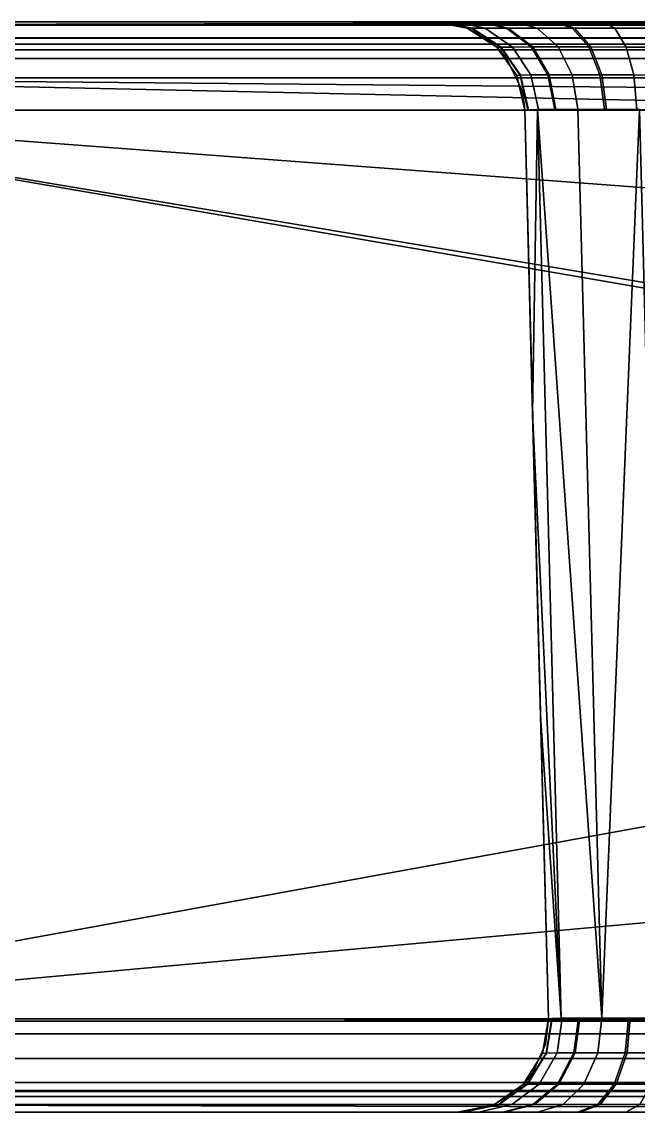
# Model space of a CAD drawing. Extents: x -30.2 to 30.1, y -17.9 to 0.1.
# Drawn here: x -26.77 to -23.38, y -17.87 to -11.87 of the extents above; entities that cross this region are included whole.
import ezdxf

# ---------------------------------------------------------------- set-up
doc = ezdxf.new("R2010")
doc.units = 0
doc.header["$MEASUREMENT"] = 0
doc.layers.add('Pux Jalapa', color=255, linetype='CONTINUOUS')

msp = doc.modelspace()

# ---------------------------------------------------------------- linework, layer by layer
at = {"layer": 'Pux Jalapa'}
for points in [[(-29.5249, -11.8681, -63.4107), (-29.5249, -11.8681, -58.1356), (-24.0599, -11.8681, -58.4456)], [(-29.5249, -11.8681, -58.1356), (-29.5249, -11.8681, -52.8605), (-24.4991, -11.8681, -57.3852)], [(-29.5249, -11.8681, -52.8605), (-29.5249, -11.8681, -47.5854), (-24.4991, -11.8681, -52.2769)], [(-29.5249, -11.8681, -47.5854), (-29.5249, -11.8681, -42.3103), (-24.4991, -11.8681, -47.1685)], [(-29.5249, -11.8681, -42.3103), (-29.5249, -11.8681, -37.0352), (-24.4991, -11.8681, -42.0602)], [(-29.5249, -11.8681, -37.0352), (-29.5249, -11.8681, -31.7601), (-24.4991, -11.8681, -31.8435)], [(-29.5249, -11.8681, -31.7601), (-29.5249, -11.8681, -26.485), (-24.4991, -11.8681, -26.7351)], [(-29.5249, -11.8681, -26.485), (-29.5249, -11.8681, -21.2099), (-24.4991, -11.8681, -21.6267)], [(-29.5249, -11.8681, -21.2099), (-29.5249, -11.8681, -15.9348), (-24.4991, -11.8681, -16.5184)], [(-29.5249, -11.8681, -15.9348), (-29.5249, -11.8681, -10.6596), (-24.4991, -11.8681, -11.41)], [(-29.5249, -11.8681, -10.6596), (-29.5249, -11.8681, -5.3845), (-24.0599, -11.8681, -10.3497)], [(-24.0599, -11.8681, -10.3497), (-24.4991, -11.8681, -11.41), (-29.5249, -11.8681, -10.6596)], [(-24.4991, -11.8681, -11.41), (-24.4991, -11.8681, -16.5184), (-29.5249, -11.8681, -15.9348)], [(-24.4991, -11.8681, -16.5184), (-24.4991, -11.8681, -21.6267), (-29.5249, -11.8681, -21.2099)], [(-24.4991, -11.8681, -21.6267), (-24.4991, -11.8681, -26.7351), (-29.5249, -11.8681, -26.485)], [(-24.4991, -11.8681, -26.7351), (-24.4991, -11.8681, -31.8435), (-29.5249, -11.8681, -31.7601)], [(-24.4991, -11.8681, -31.8435), (-24.4991, -11.8681, -36.9518), (-29.5249, -11.8681, -37.0352)], [(-24.4991, -11.8681, -36.9518), (-24.4991, -11.8681, -42.0602), (-29.5249, -11.8681, -37.0352)], [(-24.4991, -11.8681, -42.0602), (-24.4991, -11.8681, -47.1685), (-29.5249, -11.8681, -42.3103)], [(-24.4991, -11.8681, -47.1685), (-24.4991, -11.8681, -52.2769), (-29.5249, -11.8681, -47.5854)], [(-24.4991, -11.8681, -52.2769), (-24.4991, -11.8681, -57.3852), (-29.5249, -11.8681, -52.8605)], [(-24.4991, -11.8681, -57.3852), (-24.0599, -11.8681, -58.4456), (-29.5249, -11.8681, -58.1356)], [(-24.0599, -11.8681, -58.4456), (-29.0251, -11.8681, -63.9105), (-29.5249, -11.8681, -63.4107)], [(-24.0599, -11.8681, -10.3497), (-29.5249, -11.8681, -5.3845), (-29.0251, -11.8681, -4.8847)], [(-9.683, -11.8681, -63.9105), (-29.0251, -11.8681, -63.9105), (-29.0251, -11.8864, -64.0446)], [(-29.0251, -11.8864, -64.0446), (-0.012, -11.8864, -64.0446), (-9.683, -11.8681, -63.9105)], [(-29.0251, -11.8681, -4.8847), (-20.8664, -11.8681, -4.8847), (-29.0251, -11.8864, -4.7507)], [(-16.7136, -11.8864, -4.7507), (-29.0251, -11.8864, -4.7507), (-20.8664, -11.8681, -4.8847)], [(-23.75, -11.8681, -63.9105), (-29.0251, -11.8681, -63.9105), (-24.0599, -11.8681, -58.4456)], [(-29.0251, -11.8681, -4.8847), (-24.1299, -11.8681, -4.8847), (-24.0599, -11.8681, -10.3497)], [(-24.3153, -11.9031, -57.3852), (-24.2888, -11.9029, -57.6498), (-24.4684, -11.8681, -57.6866), (-24.4991, -11.8681, -57.3852)], [(-24.4991, -11.8681, -11.41), (-24.4991, -11.8681, -34.3976), (-24.3197, -11.9014, -11.41)], [(-24.4991, -11.8681, -34.3976), (-24.4991, -11.8681, -57.3852), (-24.3197, -11.9014, -57.3852)], [(-24.3197, -11.9014, -57.3852), (-24.3197, -11.9014, -11.41), (-24.4991, -11.8681, -34.3976)], [(-24.2919, -11.9029, -11.1609), (-24.3153, -11.9031, -11.41), (-24.4991, -11.8681, -11.41), (-24.4719, -11.8681, -11.1262)], [(-24.2159, -11.9028, -10.9061), (-24.2919, -11.9029, -11.1609), (-24.4719, -11.8681, -11.1262), (-24.3849, -11.8681, -10.8361)], [(-24.2888, -11.9029, -57.6498), (-24.2159, -11.9028, -57.8891), (-24.3849, -11.8681, -57.9591), (-24.4684, -11.8681, -57.6866)], [(-24.2159, -11.9028, -57.8891), (-24.09, -11.9027, -58.1233), (-24.2413, -11.8681, -58.2257), (-24.3849, -11.8681, -57.9591)], [(-24.0987, -11.9027, -10.685), (-24.2159, -11.9028, -10.9061), (-24.3849, -11.8681, -10.8361), (-24.2513, -11.8681, -10.5844)], [(-23.9308, -11.9026, -10.4788), (-24.0987, -11.9027, -10.685), (-24.2513, -11.8681, -10.5844), (-24.0599, -11.8681, -10.3497)], [(-24.09, -11.9027, -58.1233), (-23.9308, -11.9026, -58.3164), (-24.0599, -11.8681, -58.4456), (-24.2413, -11.8681, -58.2257)], [(-24.1299, -11.8681, -4.8847), (-19.2347, -11.8681, -4.8847), (-22.9996, -11.8681, -9.9105)], [(-22.9996, -11.8681, -9.9105), (-24.0599, -11.8681, -10.3497), (-24.1299, -11.8681, -4.8847)], [(-23.9308, -11.9026, -58.3164), (-23.7246, -11.9027, -58.4844), (-23.8252, -11.8681, -58.6369), (-24.0599, -11.8681, -58.4456)], [(-23.7377, -11.9027, -10.3196), (-23.9308, -11.9026, -10.4788), (-24.0599, -11.8681, -10.3497), (-23.8401, -11.8681, -10.1683)], [(-24.0599, -11.8681, -58.4456), (-22.9996, -11.8681, -58.8847), (-23.75, -11.8681, -63.9105)], [(-23.5035, -11.9028, -10.1937), (-23.7377, -11.9027, -10.3196), (-23.8401, -11.8681, -10.1683), (-23.5735, -11.8681, -10.0247)], [(-23.7246, -11.9027, -58.4844), (-23.5035, -11.9028, -58.6015), (-23.5735, -11.8681, -58.7706), (-23.8252, -11.8681, -58.6369)], [(-18.4749, -11.8681, -63.9105), (-23.75, -11.8681, -63.9105), (-22.9996, -11.8681, -58.8847)], [(-23.5035, -11.9028, -58.6015), (-23.2487, -11.9029, -58.6775), (-23.2834, -11.8681, -58.8575), (-23.5735, -11.8681, -58.7706)], [(-23.2641, -11.9029, -10.1208), (-23.5035, -11.9028, -10.1937), (-23.5735, -11.8681, -10.0247), (-23.3009, -11.8681, -9.9412)], [(-29.0251, -11.9585, -64.1973), (-0.012, -11.9585, -64.1973), (-0.012, -11.8864, -64.0446), (-29.0251, -11.8864, -64.0446)], [(-16.7136, -11.9558, -4.6018), (-29.0251, -11.9558, -4.6018), (-29.0251, -11.8864, -4.7507), (-16.7136, -11.8864, -4.7507)], [(-24.3197, -11.9014, -11.41), (-24.3197, -11.9014, -57.3852), (-24.2346, -11.9437, -57.3852), (-24.2346, -11.9437, -11.41)], [(-24.152, -12.0082, -57.3852), (-24.1292, -12.0074, -57.617), (-24.2888, -11.9029, -57.6498), (-24.3153, -11.9031, -57.3852)], [(-24.1319, -12.0074, -11.1917), (-24.152, -12.0082, -11.41), (-24.3153, -11.9031, -11.41), (-24.2919, -11.9029, -11.1609)], [(-24.0656, -12.0068, -10.9684), (-24.1319, -12.0074, -11.1917), (-24.2919, -11.9029, -11.1609), (-24.2159, -11.9028, -10.9061)], [(-24.1292, -12.0074, -57.617), (-24.0656, -12.0068, -57.8269), (-24.2159, -11.9028, -57.8891), (-24.2888, -11.9029, -57.6498)], [(-24.0656, -12.0068, -57.8269), (-23.9554, -12.0064, -58.0322), (-24.09, -11.9027, -58.1233), (-24.2159, -11.9028, -57.8891)], [(-23.963, -12.0065, -10.7745), (-24.0656, -12.0068, -10.9684), (-24.2159, -11.9028, -10.9061), (-24.0987, -11.9027, -10.685)], [(-23.8159, -12.0063, -10.5937), (-23.963, -12.0065, -10.7745), (-24.0987, -11.9027, -10.685), (-23.9308, -11.9026, -10.4788)], [(-23.9554, -12.0064, -58.0322), (-23.8159, -12.0063, -58.2015), (-23.9308, -11.9026, -58.3164), (-24.09, -11.9027, -58.1233)], [(-23.8159, -12.0063, -58.2015), (-23.6351, -12.0065, -58.3487), (-23.7246, -11.9027, -58.4844), (-23.9308, -11.9026, -58.3164)], [(-23.6466, -12.0064, -10.4542), (-23.8159, -12.0063, -10.5937), (-23.9308, -11.9026, -10.4788), (-23.7377, -11.9027, -10.3196)], [(-23.4412, -12.0068, -10.344), (-23.6466, -12.0064, -10.4542), (-23.7377, -11.9027, -10.3196), (-23.5035, -11.9028, -10.1937)], [(-23.6351, -12.0065, -58.3487), (-23.4412, -12.0068, -58.4512), (-23.5035, -11.9028, -58.6015), (-23.7246, -11.9027, -58.4844)], [(-23.4412, -12.0068, -58.4512), (-23.2179, -12.0074, -58.5175), (-23.2487, -11.9029, -58.6775), (-23.5035, -11.9028, -58.6015)], [(-23.2314, -12.0074, -10.2804), (-23.4412, -12.0068, -10.344), (-23.5035, -11.9028, -10.1937), (-23.2641, -11.9029, -10.1208)], [(-16.7136, -11.992, -4.5552), (-29.0251, -11.992, -4.5552), (-29.0251, -11.9558, -4.6018), (-16.7136, -11.9558, -4.6018)], [(-29.0251, -11.9919, -64.24), (-0.012, -11.9919, -64.24), (-0.012, -11.9585, -64.1973), (-29.0251, -11.9585, -64.1973)], [(-29.0251, -12.0227, -64.2721), (-0.012, -12.0227, -64.2721), (-0.012, -11.9919, -64.24), (-29.0251, -11.9919, -64.24)], [(-16.7136, -12.0227, -4.5232), (-29.0251, -12.0227, -4.5232), (-29.0251, -11.992, -4.5552), (-16.7136, -11.992, -4.5552)], [(-24.2346, -11.9437, -11.41), (-24.2346, -11.9437, -57.3852), (-24.1897, -11.9753, -57.3852), (-24.1897, -11.9753, -11.41)], [(-24.1897, -11.9753, -11.41), (-24.1897, -11.9753, -57.3852), (-24.1812, -11.9821, -57.3852), (-24.1812, -11.9821, -11.41)], [(-24.1812, -11.9821, -11.41), (-24.1812, -11.9821, -57.3852), (-24.145, -12.0151, -57.3852), (-24.145, -12.0151, -11.41)], [(-29.0251, -12.0701, -64.3121), (-0.012, -12.0701, -64.3121), (-0.012, -12.0227, -64.2721), (-29.0251, -12.0227, -64.2721)], [(-16.7136, -12.0701, -4.4832), (-29.0251, -12.0701, -4.4832), (-29.0251, -12.0227, -4.5232), (-16.7136, -12.0227, -4.5232)], [(-24.0429, -12.1633, -57.3852), (-24.0223, -12.1616, -57.5951), (-24.1292, -12.0074, -57.617), (-24.152, -12.0082, -57.3852)], [(-24.0247, -12.1617, -11.2124), (-24.0429, -12.1633, -11.41), (-24.152, -12.0082, -11.41), (-24.1319, -12.0074, -11.1917)], [(-24.145, -12.0151, -11.41), (-24.145, -12.0151, -57.3852), (-24.0988, -12.0685, -57.3852), (-24.0988, -12.0685, -11.41)], [(-23.9647, -12.1605, -11.0102), (-24.0247, -12.1617, -11.2124), (-24.1319, -12.0074, -11.1917), (-24.0656, -12.0068, -10.9684)], [(-24.0223, -12.1616, -57.5951), (-23.9647, -12.1605, -57.7851), (-24.0656, -12.0068, -57.8269), (-24.1292, -12.0074, -57.617)], [(-23.9647, -12.1605, -57.7851), (-23.8649, -12.1597, -57.971), (-23.9554, -12.0064, -58.0322), (-24.0656, -12.0068, -57.8269)], [(-23.8719, -12.1598, -10.8346), (-23.9647, -12.1605, -11.0102), (-24.0656, -12.0068, -10.9684), (-23.963, -12.0065, -10.7745)], [(-23.7386, -12.1595, -10.671), (-23.8719, -12.1598, -10.8346), (-23.963, -12.0065, -10.7745), (-23.8159, -12.0063, -10.5937)], [(-23.8649, -12.1597, -57.971), (-23.7386, -12.1595, -58.1243), (-23.8159, -12.0063, -58.2015), (-23.9554, -12.0064, -58.0322)], [(-23.7386, -12.1595, -58.1243), (-23.575, -12.1598, -58.2575), (-23.6351, -12.0065, -58.3487), (-23.8159, -12.0063, -58.2015)], [(-23.5854, -12.1597, -10.5447), (-23.7386, -12.1595, -10.671), (-23.8159, -12.0063, -10.5937), (-23.6466, -12.0064, -10.4542)], [(-23.3995, -12.1605, -10.4449), (-23.5854, -12.1597, -10.5447), (-23.6466, -12.0064, -10.4542), (-23.4412, -12.0068, -10.344)], [(-23.575, -12.1598, -58.2575), (-23.3995, -12.1605, -58.3503), (-23.4412, -12.0068, -58.4512), (-23.6351, -12.0065, -58.3487)], [(-23.3995, -12.1605, -58.3503), (-23.1972, -12.1617, -58.4104), (-23.2179, -12.0074, -58.5175), (-23.4412, -12.0068, -58.4512)], [(-23.2095, -12.1616, -10.3873), (-23.3995, -12.1605, -10.4449), (-23.4412, -12.0068, -10.344), (-23.2314, -12.0074, -10.2804)], [(-29.0251, -12.1762, -64.3723), (-0.012, -12.1762, -64.3723), (-0.012, -12.0701, -64.3121), (-29.0251, -12.0701, -64.3121)], [(-16.7136, -12.1762, -4.423), (-29.0251, -12.1762, -4.423), (-29.0251, -12.0701, -4.4832), (-16.7136, -12.0701, -4.4832)], [(-24.0988, -12.0685, -11.41), (-24.0988, -12.0685, -57.3852), (-24.0135, -12.2488, -57.3852), (-24.0135, -12.2488, -11.41)], [(-29.0251, -12.355, -64.4104), (-9.683, -12.355, -64.4104), (-29.0251, -12.1762, -64.3723)], [(-0.012, -12.1762, -64.3723), (-29.0251, -12.1762, -64.3723), (-9.683, -12.355, -64.4104)], [(-20.8749, -12.355, -4.3849), (-29.0251, -12.355, -4.3849), (-29.0251, -12.1762, -4.423)], [(-29.0251, -12.1762, -4.423), (-16.7136, -12.1762, -4.423), (-20.8749, -12.355, -4.3849)], [(-23.9992, -12.355, -57.3852), (-23.9789, -12.3526, -57.5862), (-24.0223, -12.1616, -57.5951), (-24.0429, -12.1633, -57.3852)], [(-23.9812, -12.3528, -11.2208), (-23.9992, -12.355, -11.41), (-24.0429, -12.1633, -11.41), (-24.0247, -12.1617, -11.2124)], [(-23.9233, -12.351, -11.0273), (-23.9812, -12.3528, -11.2208), (-24.0247, -12.1617, -11.2124), (-23.9647, -12.1605, -11.0102)], [(-23.9789, -12.3526, -57.5862), (-23.9233, -12.351, -57.7679), (-23.9647, -12.1605, -57.7851), (-24.0223, -12.1616, -57.5951)], [(-23.9233, -12.351, -57.7679), (-23.8275, -12.3499, -57.9457), (-23.8649, -12.1597, -57.971), (-23.9647, -12.1605, -57.7851)], [(-23.8342, -12.35, -10.8595), (-23.9233, -12.351, -11.0273), (-23.9647, -12.1605, -11.0102), (-23.8719, -12.1598, -10.8346)], [(-23.7066, -12.3496, -10.703), (-23.8342, -12.35, -10.8595), (-23.8719, -12.1598, -10.8346), (-23.7386, -12.1595, -10.671)], [(-23.8275, -12.3499, -57.9457), (-23.7066, -12.3496, -58.0923), (-23.7386, -12.1595, -58.1243), (-23.8649, -12.1597, -57.971)], [(-23.7066, -12.3496, -58.0923), (-23.5501, -12.35, -58.2198), (-23.575, -12.1598, -58.2575), (-23.7386, -12.1595, -58.1243)], [(-23.5601, -12.3499, -10.5821), (-23.7066, -12.3496, -10.703), (-23.7386, -12.1595, -10.671), (-23.5854, -12.1597, -10.5447)], [(-23.3823, -12.351, -10.4864), (-23.5601, -12.3499, -10.5821), (-23.5854, -12.1597, -10.5447), (-23.3995, -12.1605, -10.4449)], [(-23.5501, -12.35, -58.2198), (-23.3823, -12.351, -58.3089), (-23.3995, -12.1605, -58.3503), (-23.575, -12.1598, -58.2575)], [(-23.3823, -12.351, -58.3089), (-23.1888, -12.3528, -58.3668), (-23.1972, -12.1617, -58.4104), (-23.3995, -12.1605, -58.3503)], [(-23.2006, -12.3526, -10.4308), (-23.3823, -12.351, -10.4864), (-23.3995, -12.1605, -10.4449), (-23.2095, -12.1616, -10.3873)], [(-24.0135, -12.2488, -11.41), (-24.0135, -12.2488, -57.3852), (-24.0014, -12.3199, -57.3852), (-24.0014, -12.3199, -11.41)], [(-29.0251, -12.355, -4.3849), (-29.156, -17.355, -4.2539), (-14.7589, -14.7358, -4.3225)], [(-0.012, -17.355, -64.5413), (-29.156, -17.355, -64.5413), (-29.0251, -12.355, -64.4104)], [(-20.8749, -12.355, -4.3849), (-29.0251, -12.355, -4.3849), (-14.7589, -13.4261, -4.3568)], [(-14.7589, -14.7358, -4.3225), (-14.7589, -13.4261, -4.3568), (-29.0251, -12.355, -4.3849)], [(-29.0251, -12.355, -64.4104), (-0.012, -12.355, -64.4104), (-0.012, -17.355, -64.5413)], [(-23.9992, -12.355, -57.3852), (-23.9992, -12.355, -34.3976), (-24.0014, -12.3199, -57.3852)], [(-23.9992, -12.355, -34.3976), (-23.9992, -12.355, -11.41), (-24.0014, -12.3199, -11.41)], [(-24.0014, -12.3199, -11.41), (-24.0014, -12.3199, -57.3852), (-23.9992, -12.355, -34.3976)], [(-23.9556, -14.0217, -11.4537), (-23.9992, -12.355, -11.41), (-23.9292, -12.3511, -11.0419)], [(-23.9292, -12.3511, -57.7534), (-23.9992, -12.355, -57.3852), (-23.9556, -14.0217, -57.3416)], [(-23.8683, -17.355, -57.2543), (-23.9992, -12.355, -57.3852), (-23.9992, -12.355, -34.3976)], [(-23.9992, -12.355, -34.3976), (-23.9992, -12.355, -11.41), (-23.8683, -17.355, -11.541)], [(-23.8683, -17.355, -11.541), (-23.8683, -17.355, -34.3976), (-23.9992, -12.355, -34.3976)], [(-23.8683, -17.355, -34.3976), (-23.8683, -17.355, -57.2543), (-23.9992, -12.355, -34.3976)], [(-23.7982, -17.3511, -11.1728), (-23.9556, -14.0217, -11.4537), (-23.9292, -12.3511, -11.0419)], [(-23.9292, -12.3511, -57.7534), (-23.9556, -14.0217, -57.3416), (-23.7982, -17.3511, -57.6224)], [(-23.9292, -12.3511, -11.0419), (-23.7066, -12.3496, -10.703), (-23.5757, -17.3496, -10.8339)], [(-23.7066, -12.3496, -58.0923), (-23.9292, -12.3511, -57.7534), (-23.5757, -17.3496, -57.9613)], [(-23.5757, -17.3496, -10.8339), (-23.7982, -17.3511, -11.1728), (-23.9292, -12.3511, -11.0419)], [(-23.7982, -17.3511, -57.6224), (-23.5757, -17.3496, -57.9613), (-23.9292, -12.3511, -57.7534)], [(-23.7066, -12.3496, -10.703), (-23.3677, -12.3511, -10.4805), (-23.5757, -17.3496, -10.8339)], [(-23.3677, -12.3511, -58.3148), (-23.7066, -12.3496, -58.0923), (-23.5757, -17.3496, -57.9613)], [(-23.2368, -17.3511, -10.6114), (-23.5757, -17.3496, -10.8339), (-23.3677, -12.3511, -10.4805)], [(-23.5757, -17.3496, -57.9613), (-23.2368, -17.3511, -58.1839), (-23.3677, -12.3511, -58.3148)], [(-23.912, -15.6883, -11.4973), (-23.9556, -14.0217, -11.4537), (-23.7982, -17.3511, -11.1728)], [(-23.9556, -14.0217, -57.3416), (-23.912, -15.6883, -57.2979), (-23.7982, -17.3511, -57.6224)], [(-14.7589, -16.0454, -4.2882), (-14.7589, -14.7358, -4.3225), (-29.156, -17.355, -4.2539)], [(-23.8683, -17.355, -11.541), (-23.912, -15.6883, -11.4973), (-23.7982, -17.3511, -11.1728)], [(-23.912, -15.6883, -57.2979), (-23.8683, -17.355, -57.2543), (-23.7982, -17.3511, -57.6224)], [(-29.156, -17.355, -4.2539), (-19.4413, -17.355, -4.2539), (-14.7589, -16.0454, -4.2882)], [(-0.012, -17.355, -64.5413), (-29.156, -17.355, -64.5413), (-0.012, -17.3681, -64.5415)], [(-29.156, -17.355, -64.5413), (-29.156, -17.3681, -64.5415), (-0.012, -17.3681, -64.5415)], [(-29.156, -17.3681, -4.2538), (-29.156, -17.355, -4.2539), (-0.012, -17.355, -4.2539)], [(-0.012, -17.3681, -4.2538), (-29.156, -17.3681, -4.2538), (-0.012, -17.355, -4.2539)], [(-29.156, -17.3681, -4.2538), (-0.012, -17.3681, -4.2538), (-0.012, -17.4374, -4.2586), (-29.156, -17.4374, -4.2586)], [(-0.012, -17.3681, -64.5415), (-29.156, -17.3681, -64.5415), (-29.156, -17.4374, -64.5367), (-0.012, -17.4374, -64.5367)], [(-23.9005, -17.5451, -57.2543), (-23.8788, -17.5434, -57.4616), (-23.8479, -17.3526, -57.4553), (-23.8683, -17.355, -57.2543)], [(-23.8812, -17.5435, -11.3457), (-23.9005, -17.5451, -11.541), (-23.8683, -17.355, -11.541), (-23.8502, -17.3528, -11.3517)], [(-23.8683, -17.355, -11.541), (-23.8683, -17.355, -34.3976), (-23.8842, -17.4939, -11.541)], [(-23.8683, -17.355, -34.3976), (-23.8683, -17.355, -57.2543), (-23.8842, -17.4939, -57.2543)], [(-23.8842, -17.4939, -57.2543), (-23.8842, -17.4939, -11.541), (-23.8683, -17.355, -34.3976)], [(-23.821, -17.5422, -11.1464), (-23.8812, -17.5435, -11.3457), (-23.8502, -17.3528, -11.3517), (-23.7923, -17.351, -11.1583)], [(-23.8788, -17.5434, -57.4616), (-23.821, -17.5422, -57.6489), (-23.7923, -17.351, -57.637), (-23.8479, -17.3526, -57.4553)], [(-23.821, -17.5422, -57.6489), (-23.722, -17.5414, -57.832), (-23.6966, -17.3499, -57.8148), (-23.7923, -17.351, -57.637)], [(-23.7289, -17.5414, -10.9735), (-23.821, -17.5422, -11.1464), (-23.7923, -17.351, -11.1583), (-23.7032, -17.35, -10.9904)], [(-23.5973, -17.5412, -10.8123), (-23.7289, -17.5414, -10.9735), (-23.7032, -17.35, -10.9904), (-23.5757, -17.3496, -10.8339)], [(-23.722, -17.5414, -57.832), (-23.5973, -17.5412, -57.9829), (-23.5757, -17.3496, -57.9613), (-23.6966, -17.3499, -57.8148)], [(-23.4463, -17.5414, -10.6876), (-23.5973, -17.5412, -10.8123), (-23.5757, -17.3496, -10.8339), (-23.4291, -17.3499, -10.713)], [(-23.5973, -17.5412, -57.9829), (-23.4361, -17.5414, -58.1145), (-23.4192, -17.35, -58.0889), (-23.5757, -17.3496, -57.9613)], [(-23.2632, -17.5422, -10.5886), (-23.4463, -17.5414, -10.6876), (-23.4291, -17.3499, -10.713), (-23.2514, -17.351, -10.6173)], [(-23.4361, -17.5414, -58.1145), (-23.2632, -17.5422, -58.2066), (-23.2514, -17.351, -58.178), (-23.4192, -17.35, -58.0889)], [(-29.156, -17.4374, -4.2586), (-0.012, -17.4374, -4.2586), (-0.012, -17.5723, -4.2974), (-29.156, -17.5723, -4.2974)], [(-0.012, -17.4374, -64.5367), (-29.156, -17.4374, -64.5367), (-29.156, -17.5723, -64.4979), (-0.012, -17.5723, -64.4979)], [(-23.9571, -17.6527, -57.2543), (-23.9571, -17.6527, -11.541), (-23.8842, -17.4939, -11.541), (-23.8842, -17.4939, -57.2543)], [(-29.156, -17.5723, -4.2974), (-0.012, -17.5723, -4.2974), (-0.012, -17.7056, -4.3849), (-29.156, -17.7056, -4.3849)], [(-0.012, -17.5723, -64.4979), (-29.156, -17.5723, -64.4979), (-29.156, -17.7056, -64.4103), (-0.012, -17.7056, -64.4103)], [(-24.0082, -17.7151, -57.2543), (-23.9841, -17.7143, -57.4832), (-23.8788, -17.5434, -57.4616), (-23.9005, -17.5451, -57.2543)], [(-23.9868, -17.7143, -11.3254), (-24.0082, -17.7151, -11.541), (-23.9005, -17.5451, -11.541), (-23.8812, -17.5435, -11.3457)], [(-23.9202, -17.7137, -11.1053), (-23.9868, -17.7143, -11.3254), (-23.8812, -17.5435, -11.3457), (-23.821, -17.5422, -11.1464)], [(-23.9841, -17.7143, -57.4832), (-23.9202, -17.7137, -57.6899), (-23.821, -17.5422, -57.6489), (-23.8788, -17.5434, -57.4616)], [(-23.8184, -17.7133, -10.9145), (-23.9202, -17.7137, -11.1053), (-23.821, -17.5422, -11.1464), (-23.7289, -17.5414, -10.9735)], [(-23.9202, -17.7137, -57.6899), (-23.8109, -17.7133, -57.8921), (-23.722, -17.5414, -57.832), (-23.821, -17.5422, -57.6489)], [(-23.6731, -17.7131, -10.7365), (-23.8184, -17.7133, -10.9145), (-23.7289, -17.5414, -10.9735), (-23.5973, -17.5412, -10.8123)], [(-23.8109, -17.7133, -57.8921), (-23.6731, -17.7131, -58.0588), (-23.5973, -17.5412, -57.9829), (-23.722, -17.5414, -57.832)], [(-23.5064, -17.7133, -10.5988), (-23.6731, -17.7131, -10.7365), (-23.5973, -17.5412, -10.8123), (-23.4463, -17.5414, -10.6876)], [(-23.6731, -17.7131, -58.0588), (-23.4952, -17.7133, -58.204), (-23.4361, -17.5414, -58.1145), (-23.5973, -17.5412, -57.9829)], [(-23.3043, -17.7137, -10.4895), (-23.5064, -17.7133, -10.5988), (-23.4463, -17.5414, -10.6876), (-23.2632, -17.5422, -10.5886)], [(-23.4952, -17.7133, -58.204), (-23.3043, -17.7137, -58.3058), (-23.2632, -17.5422, -58.2066), (-23.4361, -17.5414, -58.1145)], [(-24.0232, -17.73, -57.2543), (-24.0232, -17.73, -11.541), (-23.9914, -17.6969, -11.541), (-23.9914, -17.6969, -57.2543)], [(-23.9914, -17.6969, -57.2543), (-23.9914, -17.6969, -11.541), (-23.9571, -17.6527, -11.541), (-23.9571, -17.6527, -57.2543)], [(-29.156, -17.7056, -4.3849), (-0.012, -17.7056, -4.3849), (-0.012, -17.7493, -4.4303), (-29.156, -17.7493, -4.4303)], [(-0.012, -17.7056, -64.4103), (-29.156, -17.7056, -64.4103), (-29.156, -17.7493, -64.365), (-0.012, -17.7493, -64.365)], [(-29.156, -17.7493, -4.4303), (-0.012, -17.7493, -4.4303), (-0.012, -17.7546, -4.4366), (-29.156, -17.7546, -4.4366)], [(-0.012, -17.7493, -64.365), (-29.156, -17.7493, -64.365), (-29.156, -17.7546, -64.3587), (-0.012, -17.7546, -64.3587)], [(-29.156, -17.7546, -4.4366), (-0.012, -17.7546, -4.4366), (-0.012, -17.7815, -4.4726), (-29.156, -17.7815, -4.4726)], [(-0.012, -17.7546, -64.3587), (-29.156, -17.7546, -64.3587), (-29.156, -17.7815, -64.3227), (-0.012, -17.7815, -64.3227)], [(-24.1456, -17.8268, -11.2948), (-24.1696, -17.827, -11.541), (-24.0082, -17.7151, -11.541), (-23.9868, -17.7143, -11.3254)], [(-24.1696, -17.827, -57.2543), (-24.1425, -17.8268, -57.5157), (-23.9841, -17.7143, -57.4832), (-24.0082, -17.7151, -57.2543)], [(-24.0698, -17.8266, -11.0433), (-24.1456, -17.8268, -11.2948), (-23.9868, -17.7143, -11.3254), (-23.9202, -17.7137, -11.1053)], [(-24.1425, -17.8268, -57.5157), (-24.0698, -17.8266, -57.7519), (-23.9202, -17.7137, -57.6899), (-23.9841, -17.7143, -57.4832)], [(-24.0724, -17.7712, -57.2543), (-24.0724, -17.7712, -11.541), (-24.0232, -17.73, -11.541), (-24.0232, -17.73, -57.2543)], [(-23.9538, -17.8265, -10.8252), (-24.0698, -17.8266, -11.0433), (-23.9202, -17.7137, -11.1053), (-23.8184, -17.7133, -10.9145)], [(-24.0698, -17.8266, -57.7519), (-23.9451, -17.8265, -57.983), (-23.8109, -17.7133, -57.8921), (-23.9202, -17.7137, -57.6899)], [(-23.7878, -17.8265, -10.6218), (-23.9538, -17.8265, -10.8252), (-23.8184, -17.7133, -10.9145), (-23.6731, -17.7131, -10.7365)], [(-23.9451, -17.8265, -57.983), (-23.7878, -17.8265, -58.1735), (-23.6731, -17.7131, -58.0588), (-23.8109, -17.7133, -57.8921)], [(-23.5973, -17.8265, -10.4645), (-23.7878, -17.8265, -10.6218), (-23.6731, -17.7131, -10.7365), (-23.5064, -17.7133, -10.5988)], [(-23.7878, -17.8265, -58.1735), (-23.5844, -17.8265, -58.3394), (-23.4952, -17.7133, -58.204), (-23.6731, -17.7131, -58.0588)], [(-23.3663, -17.8266, -10.3398), (-23.5973, -17.8265, -10.4645), (-23.5064, -17.7133, -10.5988), (-23.3043, -17.7137, -10.4895)], [(-23.5844, -17.8265, -58.3394), (-23.3663, -17.8266, -58.4555), (-23.3043, -17.7137, -58.3058), (-23.4952, -17.7133, -58.204)], [(-29.156, -17.7815, -4.4726), (-0.012, -17.7815, -4.4726), (-0.012, -17.8253, -4.5514), (-29.156, -17.8253, -4.5514)], [(-0.012, -17.7815, -64.3227), (-29.156, -17.7815, -64.3227), (-29.156, -17.8253, -64.2438), (-0.012, -17.8253, -64.2438)], [(-24.1826, -17.8324, -57.2543), (-24.1826, -17.8324, -11.541), (-24.0724, -17.7712, -11.541), (-24.0724, -17.7712, -57.2543)], [(-29.6558, -17.8681, -63.5417), (-29.6558, -17.8681, -58.2427), (-23.929, -17.8681, -58.3147)], [(-29.6558, -17.8681, -58.2427), (-29.6558, -17.8681, -52.9438), (-24.3681, -17.8681, -57.2543)], [(-29.6558, -17.8681, -52.9438), (-29.6558, -17.8681, -47.6449), (-24.3681, -17.8681, -52.175)], [(-29.6558, -17.8681, -47.6449), (-29.6558, -17.8681, -42.346), (-24.3681, -17.8681, -47.0958)], [(-29.6558, -17.8681, -42.346), (-29.6558, -17.8681, -37.0471), (-24.3681, -17.8681, -42.0165)], [(-29.6558, -17.8681, -37.0471), (-29.6558, -17.8681, -31.7482), (-24.3681, -17.8681, -31.858)], [(-29.6558, -17.8681, -31.7482), (-29.6558, -17.8681, -26.4493), (-24.3681, -17.8681, -26.7787)], [(-29.6558, -17.8681, -26.4493), (-29.6558, -17.8681, -21.1503), (-24.3681, -17.8681, -21.6995)], [(-29.6558, -17.8681, -21.1503), (-29.6558, -17.8681, -15.8514), (-24.3681, -17.8681, -16.6202)], [(-29.6558, -17.8681, -15.8514), (-29.6558, -17.8681, -10.5525), (-24.3681, -17.8681, -11.541)], [(-29.6558, -17.8681, -10.5525), (-29.6558, -17.8681, -5.2536), (-23.929, -17.8681, -10.4806)], [(-23.929, -17.8681, -10.4806), (-24.3681, -17.8681, -11.541), (-29.6558, -17.8681, -10.5525)], [(-24.3681, -17.8681, -11.541), (-24.3681, -17.8681, -16.6202), (-29.6558, -17.8681, -15.8514)], [(-24.3681, -17.8681, -16.6202), (-24.3681, -17.8681, -21.6995), (-29.6558, -17.8681, -21.1503)], [(-24.3681, -17.8681, -21.6995), (-24.3681, -17.8681, -26.7787), (-29.6558, -17.8681, -26.4493)], [(-24.3681, -17.8681, -26.7787), (-24.3681, -17.8681, -31.858), (-29.6558, -17.8681, -31.7482)], [(-24.3681, -17.8681, -31.858), (-24.3681, -17.8681, -36.9373), (-29.6558, -17.8681, -37.0471)], [(-24.3681, -17.8681, -36.9373), (-24.3681, -17.8681, -42.0165), (-29.6558, -17.8681, -37.0471)], [(-24.3681, -17.8681, -42.0165), (-24.3681, -17.8681, -47.0958), (-29.6558, -17.8681, -42.346)], [(-24.3681, -17.8681, -47.0958), (-24.3681, -17.8681, -52.175), (-29.6558, -17.8681, -47.6449)], [(-24.3681, -17.8681, -52.175), (-24.3681, -17.8681, -57.2543), (-29.6558, -17.8681, -52.9438)], [(-24.3681, -17.8681, -57.2543), (-23.929, -17.8681, -58.3147), (-29.6558, -17.8681, -58.2427)], [(-29.6558, -17.8681, -5.2536), (-29.156, -17.8681, -4.7538), (-23.929, -17.8681, -10.4806)], [(-23.929, -17.8681, -58.3147), (-29.156, -17.8681, -64.0415), (-29.6558, -17.8681, -63.5417)], [(-9.7267, -17.8681, -4.7538), (-29.156, -17.8681, -4.7538), (-29.156, -17.8253, -4.5514)], [(-29.156, -17.8253, -4.5514), (-0.012, -17.8253, -4.5514), (-9.7267, -17.8681, -4.7538)], [(-29.156, -17.8681, -64.0415), (-9.7267, -17.8681, -64.0415), (-29.156, -17.8253, -64.2438)], [(-0.012, -17.8253, -64.2438), (-29.156, -17.8253, -64.2438), (-9.7267, -17.8681, -64.0415)], [(-29.156, -17.8681, -4.7538), (-23.8571, -17.8681, -4.7538), (-23.929, -17.8681, -10.4806)], [(-23.8571, -17.8681, -64.0415), (-29.156, -17.8681, -64.0415), (-23.929, -17.8681, -58.3147)], [(-24.341, -17.8681, -11.2572), (-24.3681, -17.8681, -11.541), (-24.1696, -17.827, -11.541), (-24.1456, -17.8268, -11.2948)], [(-24.3681, -17.8681, -57.2543), (-24.3375, -17.8681, -57.5557), (-24.1425, -17.8268, -57.5157), (-24.1696, -17.827, -57.2543)], [(-24.3681, -17.8681, -57.2543), (-24.3681, -17.8681, -34.3976), (-24.1826, -17.8324, -57.2543)], [(-24.3681, -17.8681, -34.3976), (-24.3681, -17.8681, -11.541), (-24.1826, -17.8324, -11.541)], [(-24.1826, -17.8324, -11.541), (-24.1826, -17.8324, -57.2543), (-24.3681, -17.8681, -34.3976)], [(-24.254, -17.8681, -10.9671), (-24.341, -17.8681, -11.2572), (-24.1456, -17.8268, -11.2948), (-24.0698, -17.8266, -11.0433)], [(-24.3375, -17.8681, -57.5557), (-24.254, -17.8681, -57.8282), (-24.0698, -17.8266, -57.7519), (-24.1425, -17.8268, -57.5157)], [(-24.1203, -17.8681, -10.7153), (-24.254, -17.8681, -10.9671), (-24.0698, -17.8266, -11.0433), (-23.9538, -17.8265, -10.8252)], [(-24.254, -17.8681, -57.8282), (-24.1104, -17.8681, -58.0948), (-23.9451, -17.8265, -57.983), (-24.0698, -17.8266, -57.7519)], [(-23.929, -17.8681, -10.4806), (-24.1203, -17.8681, -10.7153), (-23.9538, -17.8265, -10.8252), (-23.7878, -17.8265, -10.6218)], [(-24.1104, -17.8681, -58.0948), (-23.929, -17.8681, -58.3147), (-23.7878, -17.8265, -58.1735), (-23.9451, -17.8265, -57.983)], [(-23.7092, -17.8681, -10.2992), (-23.929, -17.8681, -10.4806), (-23.7878, -17.8265, -10.6218), (-23.5973, -17.8265, -10.4645)], [(-23.929, -17.8681, -58.3147), (-23.6943, -17.8681, -58.506), (-23.5844, -17.8265, -58.3394), (-23.7878, -17.8265, -58.1735)], [(-22.8687, -17.8681, -10.0415), (-23.929, -17.8681, -10.4806), (-23.8571, -17.8681, -4.7538)], [(-23.929, -17.8681, -58.3147), (-22.8687, -17.8681, -58.7538), (-23.8571, -17.8681, -64.0415)], [(-23.8571, -17.8681, -4.7538), (-18.5582, -17.8681, -4.7538), (-22.8687, -17.8681, -10.0415)], [(-18.5582, -17.8681, -64.0415), (-23.8571, -17.8681, -64.0415), (-22.8687, -17.8681, -58.7538)], [(-23.4426, -17.8681, -10.1556), (-23.7092, -17.8681, -10.2992), (-23.5973, -17.8265, -10.4645), (-23.3663, -17.8266, -10.3398)], [(-23.6943, -17.8681, -58.506), (-23.4426, -17.8681, -58.6397), (-23.3663, -17.8266, -58.4555), (-23.5844, -17.8265, -58.3394)], [(-23.17, -17.8681, -10.0721), (-23.4426, -17.8681, -10.1556), (-23.3663, -17.8266, -10.3398), (-23.13, -17.8268, -10.2671)], [(-23.4426, -17.8681, -58.6397), (-23.1525, -17.8681, -58.7266), (-23.1148, -17.8268, -58.5312), (-23.3663, -17.8266, -58.4555)]]:
    msp.add_3dface(points, dxfattribs=at)

doc.saveas('drawing.dxf')
